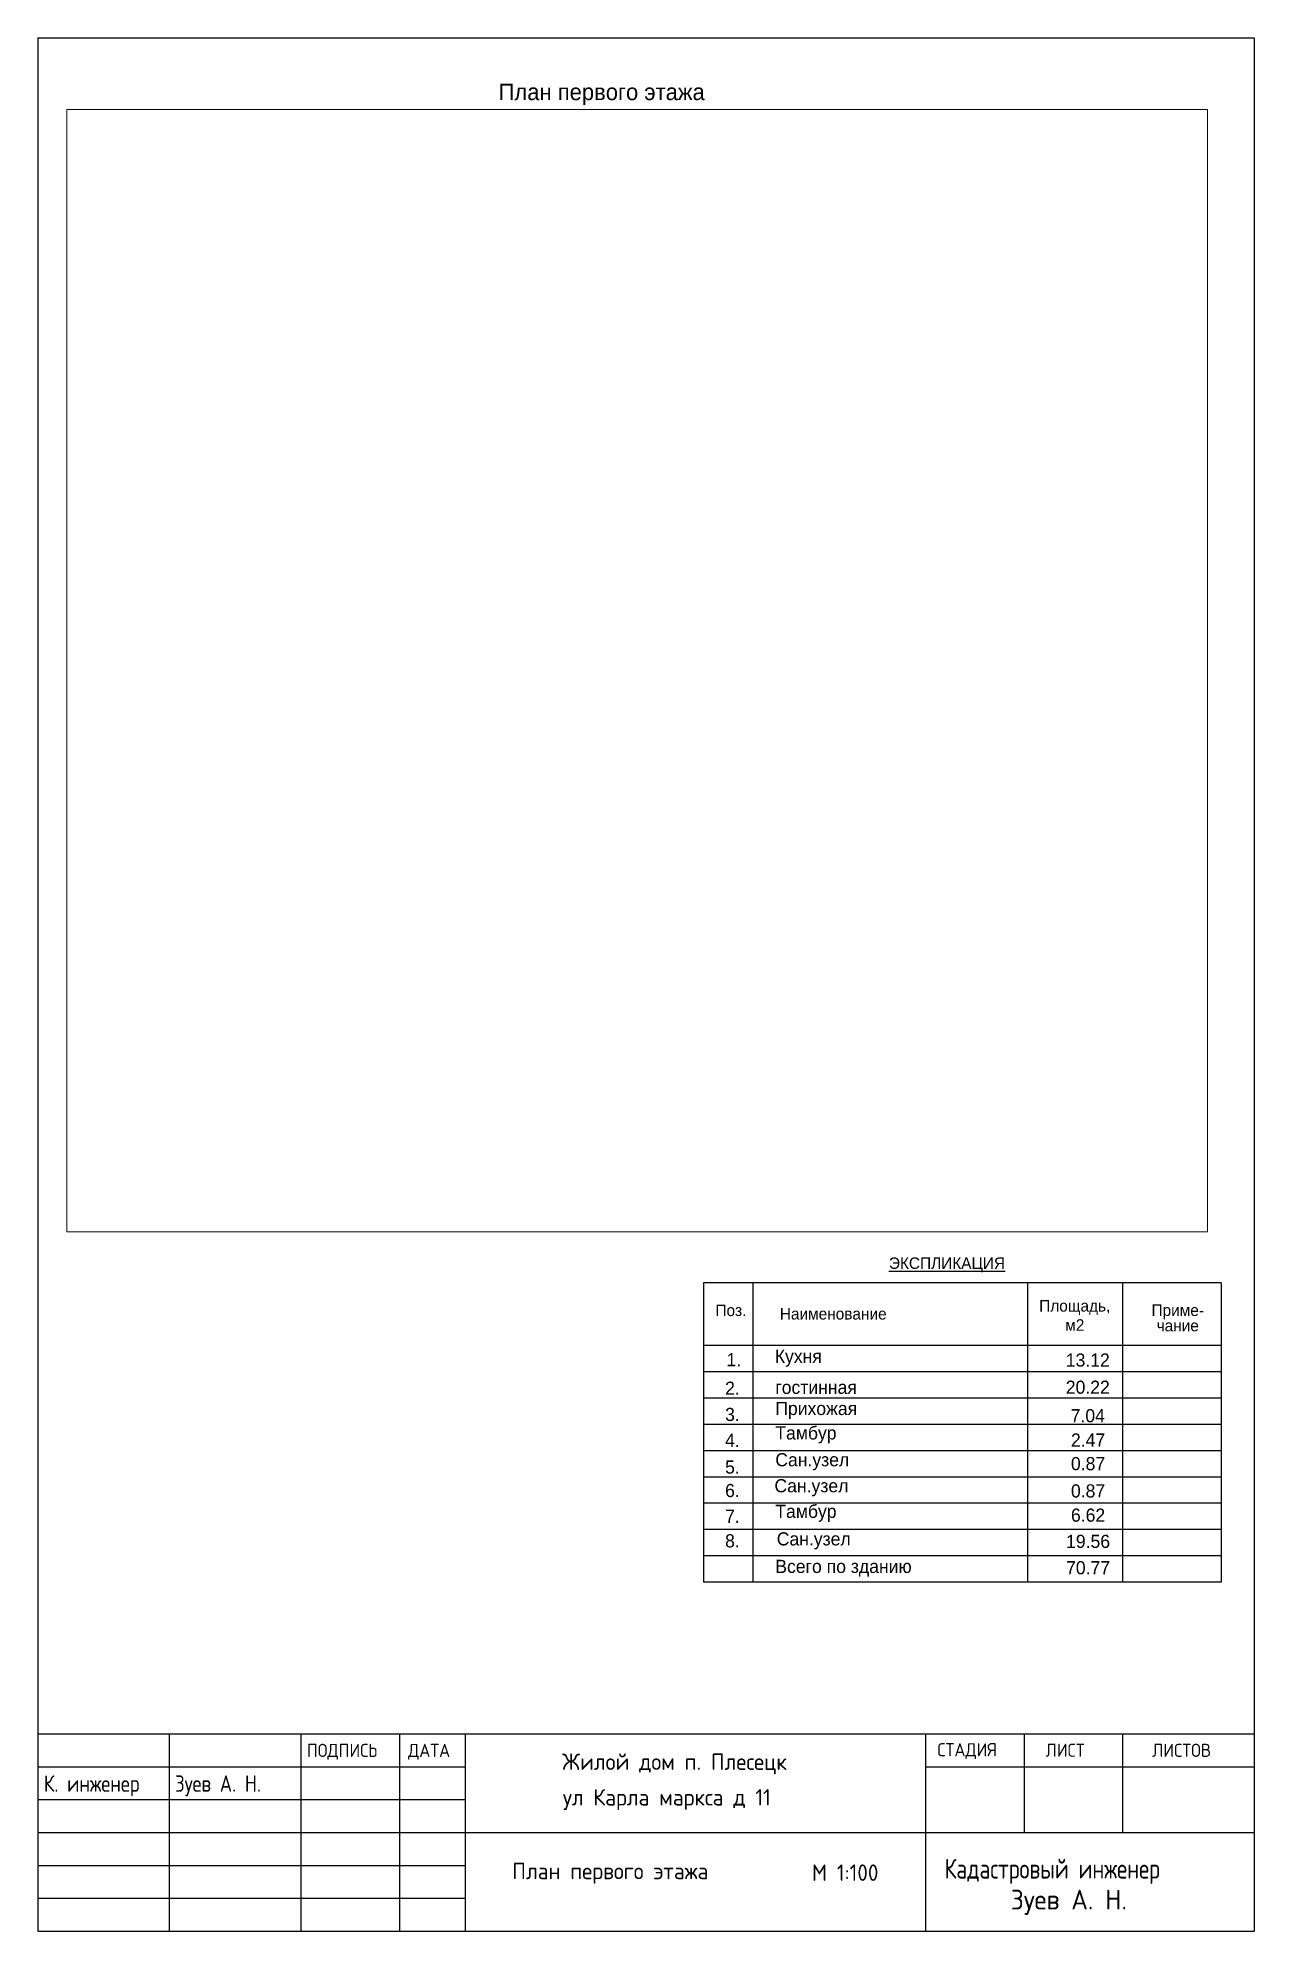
# Paper-space layout 'Экспликация 1 этаж' of a CAD drawing. Header units: millimetres. Extents: x 16 to 201, y 1 to 289.
import ezdxf

# ---------------------------------------------------------------- set-up
doc = ezdxf.new("R2010")
doc.units = ezdxf.units.MM
for name, color, linetype in [('ВЭ', 7, 'Continuous'), ('Заголовок', 7, 'Continuous'), ('Рамки Чертежей', 7, 'Continuous'), ('Текст', 7, 'Continuous')]:
    doc.layers.add(name, color=color, linetype=linetype)
doc.styles.add('C', font='complex', dxfattribs={"width": 0.9})

psp = doc.layouts.new('Экспликация 1 этаж')

# ---------------------------------------------------------------- linework, layer by layer
at = {"layer": 'Рамки Чертежей'}
for p, q in [((15.91, 288.95), (200.91, 288.95)), ((15.91, 288.95), (15.91, 1.07)), ((200.91, 288.95), (200.91, 1.07)), ((195.91, 99.62), (117.16, 99.62)), ((195.91, 90.12), (117.16, 90.12)), ((15.91, 31.07), (200.91, 31.07)), ((35.91, 31.07), (35.91, 1.07)), ((55.91, 31.07), (55.91, 1.07)), ((70.91, 31.07), (70.91, 1.07)), ((80.91, 31.07), (80.91, 1.07)), ((150.91, 31.07), (150.91, 1.07)), ((150.91, 31.07), (150.91, 1.07)), ((165.91, 31.07), (165.91, 16.07)), ((180.91, 31.07), (180.91, 16.07)), ((15.91, 26.07), (80.91, 26.07)), ((15.91, 26.07), (80.91, 26.07)), ((150.91, 26.07), (200.91, 26.07)), ((15.91, 21.07), (80.91, 21.07)), ((15.91, 21.07), (80.91, 21.07)), ((15.91, 16.07), (200.91, 16.07)), ((15.91, 11.07), (80.91, 11.07)), ((15.91, 11.07), (80.91, 11.07)), ((15.91, 6.07), (80.91, 6.07)), ((15.91, 6.07), (80.91, 6.07)), ((15.91, 1.07), (200.91, 1.07))]:
    psp.add_line(p, q, dxfattribs=at)
at = {"layer": 'Рамки Чертежей', "linetype": 'Continuous'}
for p, q in [((117.16, 99.62), (117.16, 54.12)), ((124.66, 99.62), (124.66, 54.12)), ((166.46, 99.62), (166.46, 54.12)), ((180.91, 99.62), (180.91, 54.12)), ((195.91, 99.62), (195.91, 54.12)), ((195.91, 86.12), (117.16, 86.12)), ((195.91, 82.12), (117.16, 82.12)), ((195.91, 78.12), (117.16, 78.12)), ((195.91, 74.12), (117.16, 74.12)), ((195.91, 70.12), (117.16, 70.12)), ((195.91, 70.12), (117.16, 70.12)), ((195.91, 66.12), (117.16, 66.12)), ((195.91, 66.12), (117.16, 66.12)), ((195.91, 62.12), (117.16, 62.12)), ((195.91, 62.12), (117.16, 62.12)), ((195.91, 58.12), (117.16, 58.12)), ((195.91, 58.12), (117.16, 58.12)), ((195.91, 54.12), (117.16, 54.12))]:
    psp.add_line(p, q, dxfattribs=at)

# ---------------------------------------------------------------- texts
at = {"layer": 'Заголовок'}
psp.add_text('План первого этажа', height=2.5, dxfattribs=at).set_placement((86, 279.48))
at = {"layer": 'Заголовок', "style": 'C'}
for s, height, width, p in [('ПОДПИСЬ', 2, 0.9, (56.83, 27.55)), ('ДАТА', 2, 0.9, (72.23, 27.55)), ('СТАДИЯ', 2, 0.9, (152.73, 27.65)), ('ЛИСТ', 2, 0.9, (169.19, 27.58)), ('ЛИСТОВ', 2, 0.9, (185.39, 27.56)), ('Жилой дом п. Плесецк', 2.5, 0.9, (95.66, 25.58, -43.76)), ('К. инженер', 2.5, 0.8, (16.82, 22.26, -43.76)), ('Зуев А. Н.', 2.5, 0.8, (36.78, 22.26, -43.76)), ('ул Карла маркса д 11', 2.5, 0.9, (95.78, 20.17)), ('План первого этажа', 2.5, 0.9, (88.08, 8.96, -43.76)), ('М 1:100', 2.5, 0.9, (133.65, 8.71, -43.76))]:
    psp.add_text(s, height=height, dxfattribs=dict(at, width=width)).set_placement(p)
at = {"layer": 'Заголовок', "color": 0, "style": 'C'}
for s, width, p in [('Кадастровый инженер', 0.75, (153.82, 9.06, -4376.2)), ('Зуев А. Н.', 0.9, (163.91, 4.36, -4376.2))]:
    psp.add_text(s, height=3, dxfattribs=dict(at, width=width)).set_placement(p)
at = {"layer": 'Текст', "linetype": 'Continuous', "insert": (154.19, 102.38, -2188.1), "char_height": 1.75, "width": 51.5541, "attachment_point": 5}
psp.add_mtext('{\\LЭКСПЛИКАЦИЯ}', dxfattribs=at)
at = {"layer": 'Текст', "linetype": 'Continuous'}
for s, insert, char_height, attachment_point in [('Поз.', (121.33, 95.46), 1.75, 5), ('Наименование', (136.89, 94.93), 1.75, 5), ('Площадь,\\Pм2', (173.63, 94.69), 1.75, 5), ('Кухня', (128, 86.87), 2, 7), ('1.', (121.77, 87.96), 2, 5), ('13.12', (175.61, 87.89), 2, 5), ('2.', (121.56, 83.62), 2, 5), ('гостинная', (128.08, 82.73), 2, 7), ('20.22', (175.61, 83.76), 2, 5), ('3.', (121.56, 79.62), 2, 5), ('Прихожая', (128.08, 78.94), 2, 7), ('Тамбур', (128.08, 75.22), 2, 7), ('7.04', (175.61, 79.43), 2, 5), ('4.', (121.56, 75.7), 2, 5), ('2.47', (175.65, 75.74), 2, 5), ('5.', (121.56, 71.62), 2, 5), ('Сан.узел', (128.08, 71.14), 2, 7), ('0.87', (175.65, 72.14), 2, 5), ('6.', (121.56, 68.05), 2, 5), ('Сан.узел', (127.95, 67.19), 2, 7), ('0.87', (175.65, 67.99), 2, 5), ('7.', (121.56, 64.15), 2, 5), ('Тамбур', (128.08, 63.3), 2, 7), ('6.62', (175.65, 64.31), 2, 5), ('8.', (121.56, 60.4), 2, 5), ('Сан.узел', (128.3, 59.11), 2, 7), ('19.56', (175.65, 60.32), 2, 5), ('Всего по зданию', (128.08, 54.95), 2, 7), ('70.77', (175.65, 56.31), 2, 5)]:
    psp.add_mtext(s, dxfattribs=dict(at, insert=insert, char_height=char_height, attachment_point=attachment_point))
at = {"layer": 'Текст', "linetype": 'Continuous', "insert": (189.29, 94.3), "char_height": 1.75, "attachment_point": 5, "line_spacing_factor": 0.8}
psp.add_mtext('Приме-\\Pчание', dxfattribs=at)

# ---------------------------------------------------------------- viewports
at = {"layer": 'ВЭ', "view_target_point": (363.77, 181.303)}
psp.add_viewport(center=(107.06, 192.73), size=(173.48, 170.6111), view_center_point=(46.861, -40.29), view_height=17.06111, dxfattribs=at)

doc.saveas('drawing.dxf')
